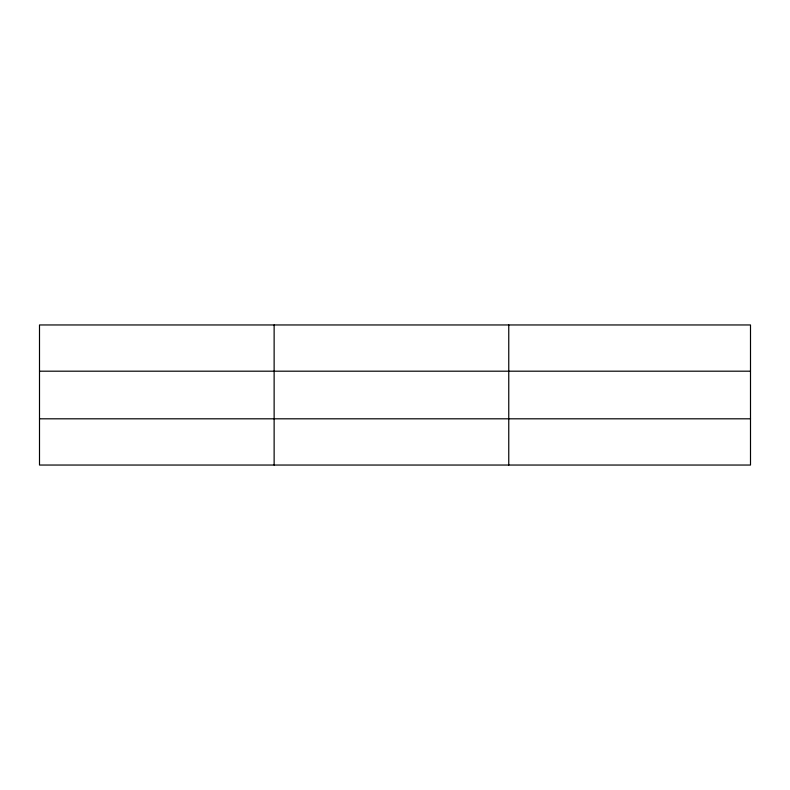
<?xml version="1.0" encoding="UTF-8"?>
<svg xmlns="http://www.w3.org/2000/svg" width="790" height="790" viewBox="0 0 790 790"><rect width="100%" height="100%" fill="white"/><g stroke="black" fill="none" stroke-linecap="round" stroke-linejoin="round"><path stroke-width="1.19" d="M274.13 465.043L274.13 324.957M508.76 465.043L508.76 324.957M750.5 418.809L750.5 465.043L39.5 465.043L39.5 324.957L750.5 324.957L750.5 418.809L39.5 418.809M39.5 371.191L750.5 371.191"/></g></svg>
